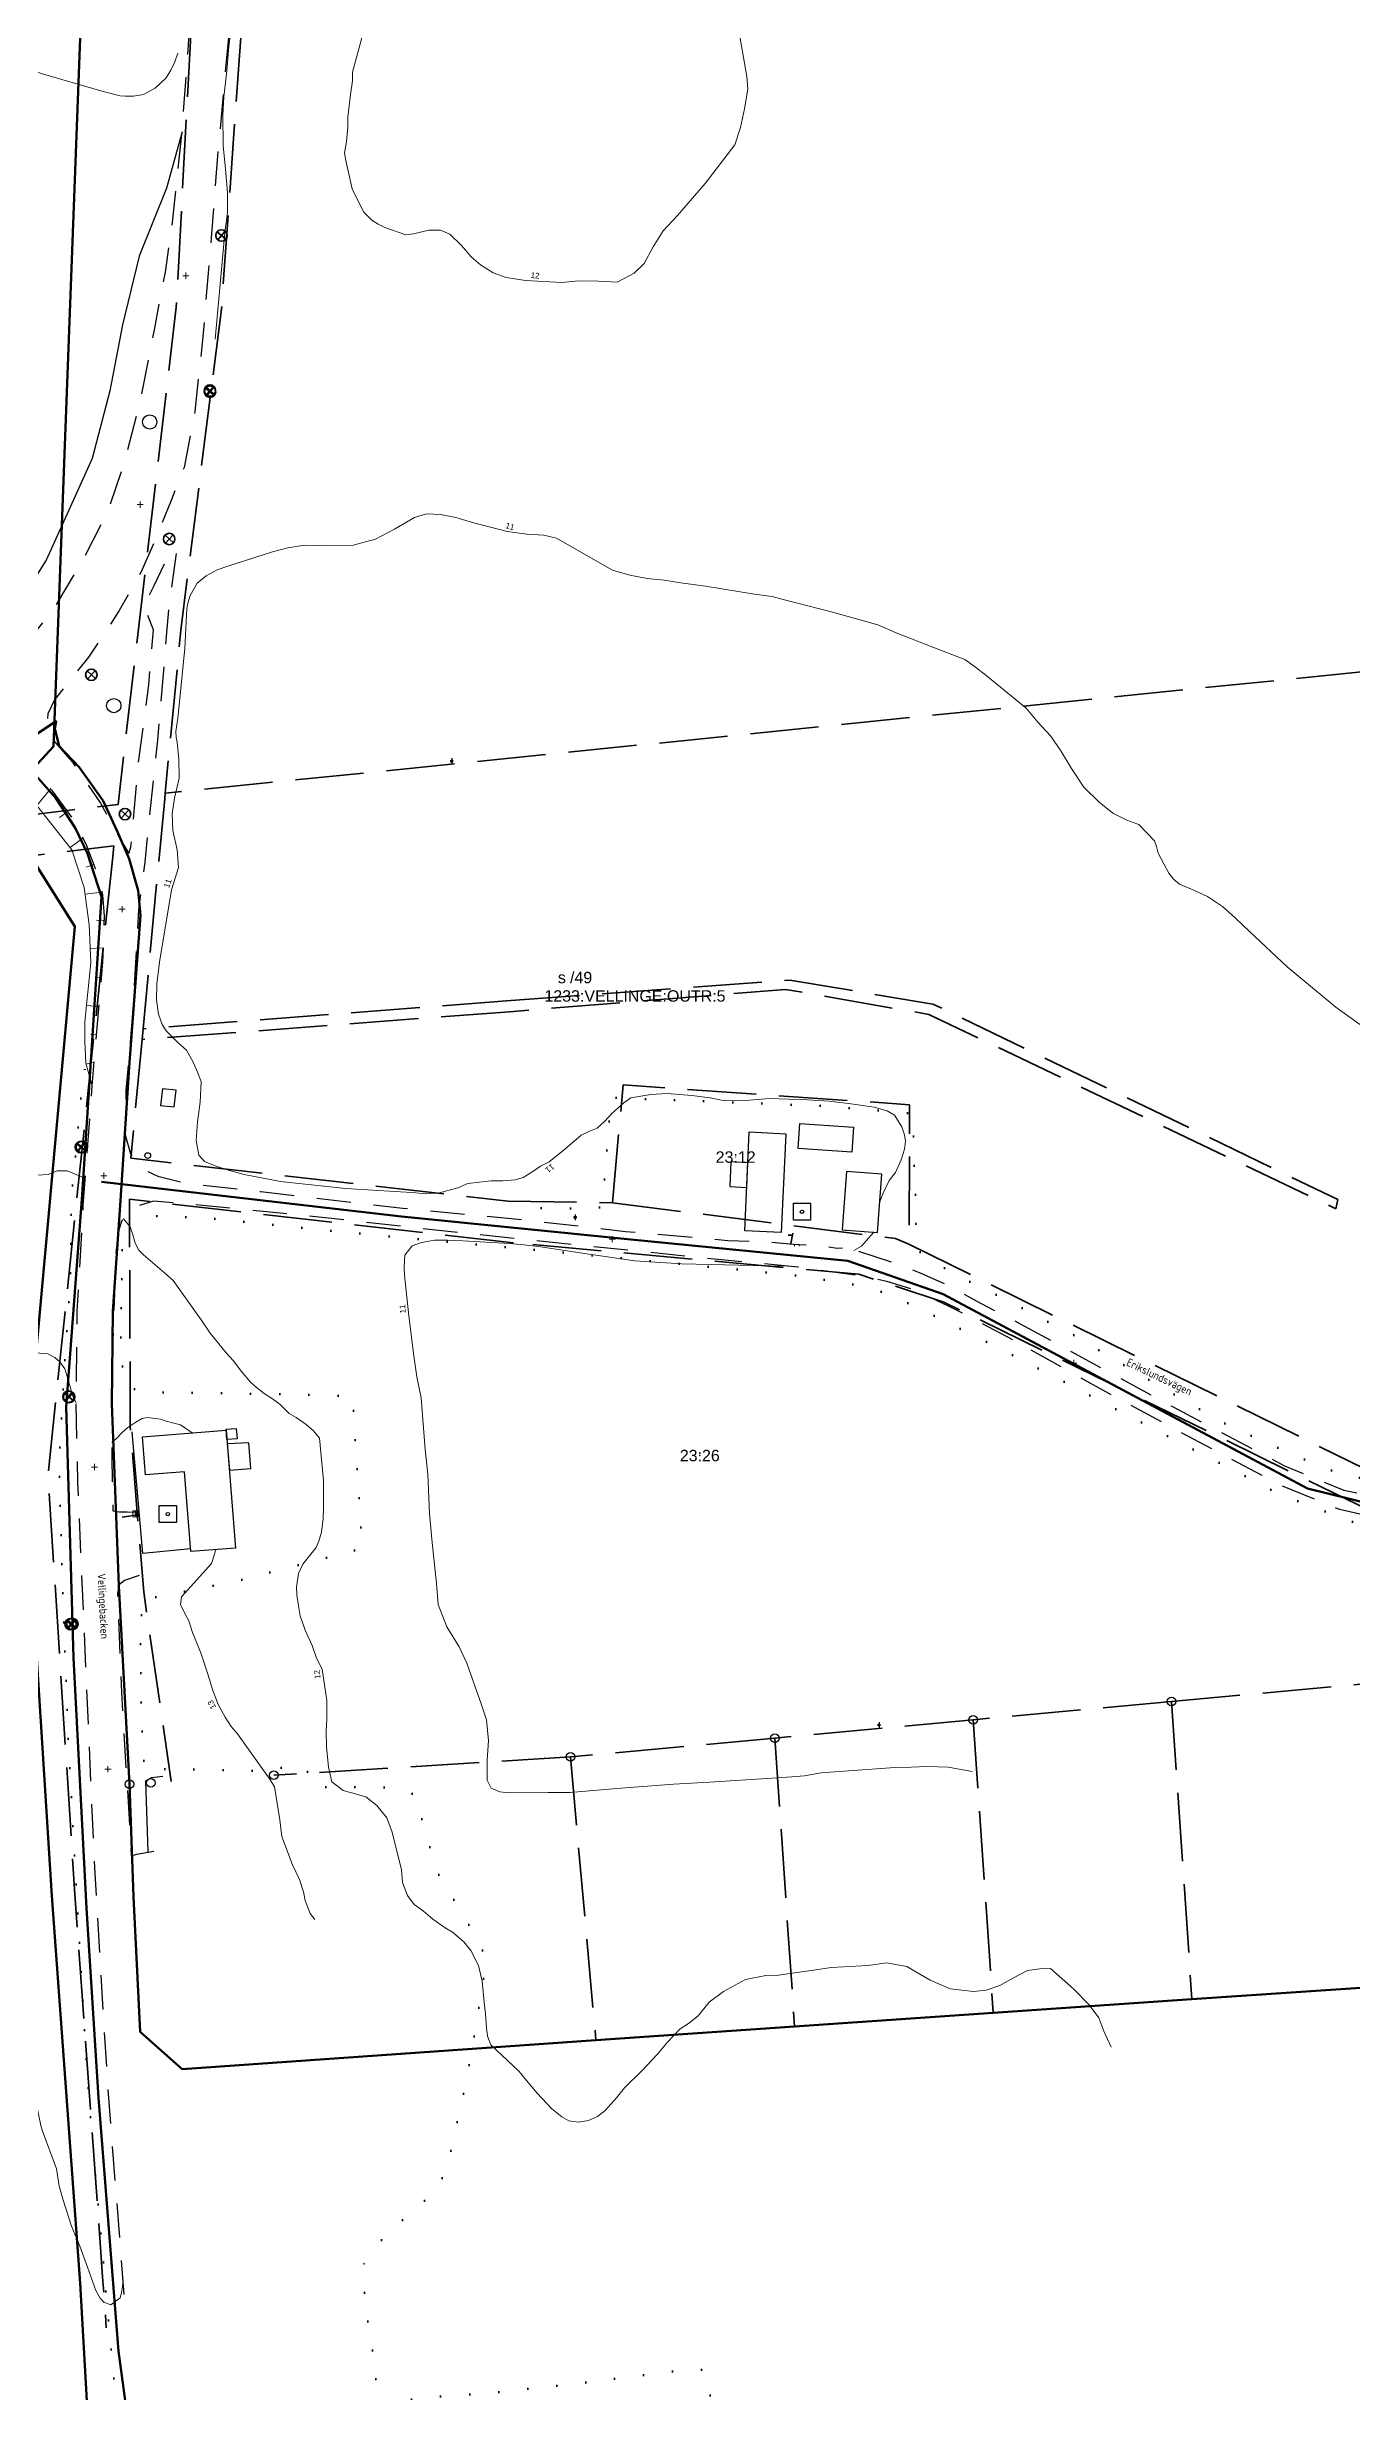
# Model space of a CAD drawing. Header units: metres. Extents: x -12 to 120691, y -61 to 6149382.
# Drawn here: x 119799.7 to 120027.8, y 6147767.5 to 6148177.6 of the extents above; entities that cross this region are included whole.
import ezdxf
from ezdxf.enums import TextEntityAlignment as Align

# ---------------------------------------------------------------- set-up
doc = ezdxf.new("R2010")
doc.units = ezdxf.units.M
for name, pattern in [('Annan_avgränsning_körbana', [10, 6, -4]), ('Annan_gräns', [0]), ('Fastighetsgräns', [16, 12, -4]), ('Heldragen__skalber__', [0]), ('Heldragen_linje', [2, 1, 1]), ('Häck', [0]), ('Prickad__fast_', [5, 0, -5]), ('Servitutsområde', [0]), ('Tryckled', [0])]:
    doc.linetypes.add(name, pattern=pattern)
doc.layers.get('0').update_dxf_attribs({"linetype": 'CONTINUOUS'})
for name, color, linetype, lineweight in [('BET.SLÄ_LINE', 9, 'Heldragen_linje', 18), ('BOSTAD.T_LINE', 9, 'Heldragen_linje', 25), ('DIKE.K_LINE', 9, 'Heldragen_linje', 25), ('FASTGR_LINE', 7, 'Fastighetsgräns', 35), ('GAGR_LINE', 9, 'Servitutsområde', 70), ('HÄCK.K_LINE', 9, 'Häck', 25), ('HÖJDK-1_LINE', 9, 'Heldragen_linje', 18), ('HÖJDK-2_LINE', 9, 'Heldragen_linje', 18), ('KÖRBANK_LINE', 9, 'Annan_avgränsning_körbana', 25), ('RÄTTIGR_LINE', 9, 'Annan_gräns', 70), ('SLÄNTFO_LINE', 9, 'Heldragen_linje', 18), ('ST_LINE', 9, 'Tryckled', 35), ('STAKE_LINE', 9, 'staket', 25), ('TRAFO.T_LINE', 9, 'Heldragen_linje', 25), ('TUTHUST_LINE', 9, 'Heldragen_linje', 25), ('ÄGOSL.K_LINE', 9, 'Prickad__fast_', 60)]:
    doc.layers.add(name, color=color, linetype=linetype, lineweight=lineweight)
for name, color, linetype in [('ELSTOLP_POINT', 9, 'CONTINUOUS'), ('FASTID_POINT', 9, 'CONTINUOUS'), ('FREGNRT_TEXT', 9, 'CONTINUOUS'), ('GRÄ_POINT', 9, 'CONTINUOUS'), ('HPF_POINT', 7, 'CONTINUOUS'), ('HTXT1_TEXT', 9, 'CONTINUOUS'), ('HTXT2_TEXT', 9, 'CONTINUOUS'), ('LTA_POINT', 9, 'CONTINUOUS'), ('P_POINT', 9, 'CONTINUOUS'), ('PVAS_POINT', 9, 'CONTINUOUS'), ('RUPPLYT_TEXT', 9, 'CONTINUOUS'), ('SAG_POINT', 1, 'CONTINUOUS'), ('STOLP.B_POINT', 9, 'CONTINUOUS'), ('TPP_POINT', 9, 'CONTINUOUS'), ('VSV_POINT', 5, 'CONTINUOUS'), ('väg-gatunamn text', 3, 'CONTINUOUS')]:
    doc.layers.add(name, color=color, linetype=linetype)
doc.styles.add('ISO', font='iso.shx')
doc.styles.add('Standard_CAD', font='ARIAL.TTF', dxfattribs={"height": 0.2})
doc.linetypes.add('staket', pattern='A,15,["//",ISO,S=3,R=0,X=0,Y=-1.5],15', length=30)

# ---------------------------------------------------------------- blocks, each defined once
blk = doc.blocks.new('Ventil')
at = {"color": 0, "linetype": 'Heldragen__skalber__', "lineweight": 35, "flags": 128}
blk.add_lwpolyline([(-0.4, 0), (0.4, 0)], dxfattribs=at)
blk = doc.blocks.new('Rektangel')
at = {"color": 0, "linetype": 'Heldragen__skalber__', "lineweight": 0, "flags": 128}
blk.add_lwpolyline([(-0.5, -0.5), (-0.5, 0.5), (0.5, 0.5), (0.5, -0.5), (-0.5, -0.5)], dxfattribs=at)
blk = doc.blocks.new('Övr__transformator_')
at = {"color": 0, "linetype": 'Heldragen__skalber__', "lineweight": 25, "flags": 128}
blk.add_lwpolyline([(-0.5, 0.5), (0.5, 0.5), (0.5, -0.5), (-0.5, -0.5), (-0.5, 0.5)], dxfattribs=at)
at = {"color": 0, "linetype": 'Heldragen__skalber__', "lineweight": 25}
blk.add_circle((0, 0), 0.1, dxfattribs=at)
blk = doc.blocks.new('Plus__fast_')
at = {"color": 0, "linetype": 'Heldragen__skalber__', "lineweight": 0, "flags": 128}
for points in [[(-0.0675, 0), (0.0675, 0)], [(0, -0.0675), (0, 0.0675)]]:
    blk.add_lwpolyline(points, dxfattribs=at)
blk = doc.blocks.new('Belysningsstolpe')
at = {"color": 0, "linetype": 'Heldragen__skalber__', "lineweight": 35, "flags": 128}
for points in [[(-0.38, 0.32), (0.38, -0.32)], [(-0.32, -0.38), (0.32, 0.38)]]:
    blk.add_lwpolyline(points, dxfattribs=at)
at = {"color": 0, "linetype": 'Heldragen__skalber__', "lineweight": 35}
blk.add_circle((0, 0), 0.5, dxfattribs=at)
blk = doc.blocks.new('Övr__elstolpe_')
at = {"color": 0, "linetype": 'Heldragen__skalber__', "lineweight": 25, "flags": 128}
for points in [[(-0.15, 0.15), (0.15, 0.15), (0.15, -0.15), (-0.15, -0.15), (-0.15, 0.15)], [(0, 0.5), (0, -0.5)]]:
    blk.add_lwpolyline(points, dxfattribs=at)
blk = doc.blocks.new('Rutnätspunkt_1')
at = {"color": 0, "linetype": 'Heldragen__skalber__', "lineweight": 25, "flags": 128}
for points in [[(-0.5, 0), (-0.08, 0)], [(0, 0.5), (0, 0.08)], [(0.5, 0), (0.08, 0)], [(0, -0.5), (0, -0.08)]]:
    blk.add_lwpolyline(points, dxfattribs=at)
blk = doc.blocks.new('Gränspunkt')
at = {"color": 0, "linetype": 'Heldragen__skalber__', "lineweight": 25}
blk.add_circle((0, 0), 0.5, dxfattribs=at)
blk = doc.blocks.new('Cirkel')
blk.add_ellipse((0, 0), major_axis=(0.5, 0), ratio=1)
blk = doc.blocks.new('Propp')
at = {"color": 0, "linetype": 'Heldragen__skalber__', "lineweight": 9, "flags": 128}
blk.add_lwpolyline([(-0.4, -0.3), (-0.4, 0), (0.4, 0), (0.4, -0.3)], dxfattribs=at)
blk = doc.blocks.new('Polygonpunkt')
at = {"color": 0, "linetype": 'Heldragen__skalber__', "lineweight": 25}
blk.add_circle((0, 0), 0.5, dxfattribs=at)

msp = doc.modelspace()

# ---------------------------------------------------------------- linework, layer by layer
at = {"layer": 'BET.SLÄ_LINE', "flags": 128}
for points in [[(119800.396, 6148047.842), (119797.951, 6148044.859)], [(119803.33, 6148043.786), (119801.883, 6148042.744)], [(119805.992, 6148039.176), (119803.753, 6148037.489)], [(119807.903, 6148034.519), (119806.537, 6148034.082)], [(119809.326, 6148029.729), (119806.343, 6148029.328)], [(119809.753, 6148024.759), (119808.345, 6148024.813)], [(119809.572, 6148019.974), (119807.253, 6148019.851)], [(119809.235, 6148014.687), (119808.172, 6148014.778)], [(119808.807, 6148009.701), (119806.594, 6148009.89)], [(119808.38, 6148004.724), (119807.344, 6148004.812)], [(119807.975, 6148000.001), (119806.548, 6147999.595)]]:
    msp.add_lwpolyline(points, dxfattribs=at)
at = {"layer": 'BOSTAD.T_LINE', "flags": 128}
for points in [[(119931.409, 6147989.235), (119940.756, 6147988.591), (119940.456, 6147984.237), (119931.109, 6147984.881), (119931.409, 6147989.235)], [(119921.74, 6147970.445), (119922.543, 6147987.747), (119928.933, 6147987.451), (119928.13, 6147970.149), (119921.74, 6147970.445)], [(119944.961, 6147970.146), (119945.74, 6147980.371), (119939.566, 6147980.841), (119938.787, 6147970.616), (119944.961, 6147970.146)], [(119816.425, 6147934.419), (119831.057, 6147935.562), (119832.666, 6147914.951), (119824.833, 6147914.339), (119823.743, 6147928.29), (119816.945, 6147927.759), (119816.425, 6147934.419)]]:
    msp.add_lwpolyline(points, dxfattribs=at)
at = {"layer": 'DIKE.K_LINE', "flags": 128}
msp.add_lwpolyline([(119823.32, 6148162.708), (119820.612, 6148152.861), (119815.853, 6148140.98), (119812.881, 6148128.965), (119810.687, 6148117.395), (119807.591, 6148105.567), (119803.523, 6148096.499), (119799.586, 6148087.807), (119794.602, 6148079.955), (119786.853, 6148071.605), (119780.953, 6148066.994), (119779.241, 6148065.506), (119771.557, 6148059.954), (119760.938, 6148054.881), (119744.916, 6148049.783), (119732.945, 6148045.727), (119728.409, 6148043.98), (119726.866, 6148042.744), (119726.051, 6148040.648), (119725.708, 6148038.767), (119725.096, 6148038.125)], dxfattribs=at)
at = {"layer": 'FASTGR_LINE', "flags": 128}
for points in [[(119824.904, 6148180.8), (119822.315, 6148132.029), (119812.131, 6148045.063), (119730.308, 6148035.06)], [(119833.657, 6148180.01), (119830.255, 6148132.135), (119823.107, 6148075.562), (119820.384, 6148047.024)], [(120284.875, 6148094.15), (119820.384, 6148047.024)], [(119820.384, 6148047.024), (119820.29, 6148046.039), (119816.5, 6148005.807)], [(119596.545, 6147960.795), (119678.887, 6148010.838), (119733.134, 6148028.39), (119811.396, 6148037.782), (119811.198, 6148035.889)], [(119811.198, 6148035.889), (119799.89, 6147927.876), (119804.567, 6147854.412), (119809.479, 6147786.667), (119810.076, 6147778.579)], [(119880.847, 6148010.757), (119929.657, 6148014.306), (119954.639, 6148010.134), (120025.487, 6147975.923), (120025.155, 6147974.316), (119953.95, 6148008.318), (119928.846, 6148012.689), (119880.61, 6148008.797)], [(119880.61, 6148008.797), (119816.342, 6148003.927)], [(119880.847, 6148010.757), (119816.5, 6148005.807)], [(119816.5, 6148005.807), (119816.342, 6148003.927)], [(119816.342, 6148003.927), (119814.349, 6147983.157), (119880.343, 6147975.659)], [(119898.605, 6147975.369), (119900.475, 6147995.98), (119950.589, 6147992.523), (119950.469, 6147968.101)], [(119881.29, 6147968.37), (119814.135, 6147976.006), (119814.264, 6147936.158), (119816.616, 6147907.29), (119821.444, 6147874.129)], [(119880.343, 6147975.659), (119898.605, 6147975.369)], [(119898.605, 6147975.369), (119948.089, 6147969.097), (119950.469, 6147968.101)], [(120031.191, 6147921.468), (119956.578, 6147957.969), (119941.714, 6147962.853), (119881.29, 6147968.37)], [(119950.469, 6147968.101), (120030.3, 6147928.777)], [(119996.404, 6147888.115), (120031.749, 6147891.37)], [(119996.404, 6147888.115), (119961.711, 6147884.918)], [(119996.404, 6147888.115), (119999.966, 6147836.028)], [(119927.008, 6147881.722), (119891.261, 6147878.429)], [(119961.711, 6147884.918), (119927.008, 6147881.722)], [(119927.008, 6147881.722), (119930.459, 6147831.275)], [(119961.711, 6147884.918), (119965.217, 6147833.652)], [(119891.261, 6147878.429), (119839.383, 6147875.233)], [(119891.261, 6147878.429), (119895.71, 6147828.899)]]:
    msp.add_lwpolyline(points, dxfattribs=at)
at = {"layer": 'GAGR_LINE', "flags": 128}
msp.add_lwpolyline([(119832.372, 6147730.09), (119828.175, 6147724.839), (119828.913, 6147720.726), (119831.883, 6147704.185), (119838.106, 6147674.931), (119845.791, 6147644.572), (119849.725, 6147631.648), (119840.661, 6147626.796), (119832.061, 6147660.074), (119823.883, 6147698.951), (119816.751, 6147740.814), (119812.207, 6147774.449), (119808.704, 6147818.815), (119806.629, 6147851.94), (119804.368, 6147895.771), (119803.042, 6147939.654), (119805.835, 6147976.74), (119809.242, 6148028.863), (119806.804, 6148036.438), (119804.644, 6148040.954), (119801.235, 6148046.165), (119796.504, 6148051.513), (119795.878, 6148052.139), (119793.722, 6148052.693), (119790.873, 6148052.761), (119801.313, 6148059.612), (119801.086, 6148058.329), (119801.853, 6148055.271), (119805.331, 6148051.591), (119809.507, 6148045.685), (119812.004, 6148040.369), (119814.103, 6148035.54), (119815.636, 6148029.979), (119816.057, 6148025.601), (119814.063, 6147999.114), (119812.551, 6147975.757), (119811.246, 6147956.431), (119811.049, 6147940.166), (119812.262, 6147908.367), (119814.149, 6147873.678), (119814.857, 6147853.93), (119816.005, 6147830.312), (119823.327, 6147823.821), (119895.71, 6147828.899), (119930.459, 6147831.275), (119965.217, 6147833.652), (119999.966, 6147836.028), (120034.714, 6147838.404), (120031.749, 6147891.37), (120033.741, 6147891.554), (120034.061, 6147888.151), (120036.709, 6147838.54), (120044.982, 6147771.812), (120046.498, 6147755.663), (120016.528, 6147753.395), (119987.532, 6147751.2), (119957.16, 6147748.9), (119957.981, 6147742.231), (119942.384, 6147740.597), (119924.12, 6147738.701), (119893.723, 6147735.367), (119863.336, 6147732.043), (119843.481, 6147730.712), (119834.401, 6147730.218), (119832.372, 6147730.09)], dxfattribs=at)
at = {"layer": 'HÄCK.K_LINE', "flags": 128}
msp.add_lwpolyline([(119817.416, 6147861.833), (119816.993, 6147874.237), (119817.97, 6147874.818), (119819.944, 6147875.083)], dxfattribs=at)
at = {"layer": 'HÖJDK-1_LINE', "flags": 128}
for points in [[(120276.545, 6148371.14), (120276.083, 6148369.614), (120274.34, 6148366.112), (120273.063, 6148363.298), (120272.245, 6148360.435), (120271.753, 6148357.81), (120270.393, 6148354.398), (120268.87, 6148351.186), (120267.912, 6148349.398), (120266.449, 6148347.422), (120262.99, 6148344.411), (120259.955, 6148342.273), (120257.208, 6148339.684), (120255.449, 6148337.804), (120253.283, 6148335.876), (120251.472, 6148334.491), (120248.973, 6148331.875), (120245.894, 6148327.787), (120242.79, 6148321.805), (120242.351, 6148319.696), (120241.352, 6148313.255), (120241.385, 6148308.906), (120241.472, 6148301.322), (120240.492, 6148293.456), (120238.405, 6148285.972), (120238.111, 6148284.706), (120237.94, 6148280.402), (120238.465, 6148274.856), (120239.602, 6148264.518), (120240.544, 6148260.069), (120240.332, 6148255.89), (120238.751, 6148252.194), (120235.682, 6148244.724), (120234.156, 6148239.452), (120233.68, 6148233.916), (120234.109, 6148229.561), (120234.826, 6148225.528), (120234.342, 6148218.931), (120233.517, 6148214.11), (120232.173, 6148210.02), (120231.502, 6148207.698), (120231.299, 6148206.036), (120231.212, 6148203.61), (120231.333, 6148200.236), (120231.296, 6148194.35), (120231.39, 6148184.671), (120232.049, 6148179.388), (120232.187, 6148174.15), (120231.958, 6148169.081), (120232.149, 6148165.265), (120233.3, 6148161.484), (120234.169, 6148157.855), (120236.106, 6148147.176), (120237.658, 6148141.198), (120239.127, 6148137.299), (120240.286, 6148133.504), (120241.554, 6148130.758), (120243.215, 6148128.233), (120245.082, 6148126.282), (120246.638, 6148124.132), (120247.694, 6148120.958), (120248.259, 6148116.713), (120247.881, 6148112.843), (120247.579, 6148104.745), (120247.931, 6148101.797), (120248.29, 6148098.164), (120247.557, 6148089.505), (120247.572, 6148085.061), (120248.56, 6148080.72), (120248.72, 6148077.289), (120247.349, 6148073.2), (120245.211, 6148069.69), (120243.081, 6148067.673), (120241.837, 6148066.597), (120239.751, 6148065.233), (120237.495, 6148063.908), (120234.892, 6148062.186), (120232.555, 6148060.317), (120230.19, 6148057.961), (120228.594, 6148055.246), (120223.365, 6148048.894), (120221.071, 6148044.808), (120219.684, 6148040.741), (120218.659, 6148036.93), (120216.704, 6148031), (120215.026, 6148027.207), (120213.481, 6148024.436), (120211.525, 6148021.654), (120210.102, 6148020.218), (120208.308, 6148017.754), (120204.606, 6148014.262), (120202.594, 6148012.539), (120197.681, 6148008.549), (120190.647, 6148003.62), (120187.229, 6148001.472), (120182.472, 6147998.279), (120180.162, 6147996.956), (120177.334, 6147995.129), (120173.869, 6147992.605), (120167.311, 6147988.419), (120163.516, 6147987.535), (120160.42, 6147986.965), (120157.646, 6147986.806), (120155.402, 6147986.838), (120152.797, 6147986.772), (120149.272, 6147986.343), (120145.138, 6147985.277), (120141.048, 6147984.513), (120138.043, 6147984.11), (120134.472, 6147983.867), (120131.077, 6147983.894), (120127.335, 6147983.003), (120122.478, 6147981.102), (120117.784, 6147979.75), (120114.43, 6147979.494), (120110.755, 6147979.951), (120106.877, 6147981.289), (120103.552, 6147982.199), (120099.414, 6147982.719), (120090.98, 6147983.569), (120087.114, 6147984.05), (120083.911, 6147984.618), (120080.544, 6147984.652), (120075.821, 6147984.528), (120068.661, 6147984.843), (120065.855, 6147986.127), (120063.143, 6147987.242), (120061.177, 6147988.476), (120056.879, 6147990.77), (120053.959, 6147991.793), (120052.849, 6147992.354), (120045.804, 6147996.147), (120043.756, 6147997.945), (120038.108, 6148002.311), (120034.563, 6148003.75), (120031.192, 6148005.374), (120029.096, 6148006.739), (120025.155, 6148009.599), (120016.611, 6148016.636), (120010.012, 6148022.833), (120007.548, 6148025.237), (120005.33, 6148027.221), (120002.704, 6148028.964), (119999.89, 6148030.228), (119997.782, 6148031.076), (119996.753, 6148032.004), (119995.948, 6148033.045), (119995.497, 6148033.799), (119994.084, 6148036.525), (119993.739, 6148037.72), (119993.391, 6148038.654), (119990.658, 6148041.552)], [(119945.37, 6147975.506), (119945.878, 6147976.954), (119947.021, 6147979.24), (119948.096, 6147980.663), (119949.122, 6147982.875), (119949.692, 6147984.733), (119949.867, 6147986.124), (119949.681, 6147987.225), (119949.239, 6147988.661), (119947.947, 6147990.707), (119946.64, 6147991.47), (119944.371, 6147992.082), (119940.777, 6147992.642), (119936.497, 6147993.121), (119932.718, 6147993.393), (119926.07, 6147993.603), (119922.579, 6147993.292), (119917.978, 6147993.23), (119915.701, 6147993.72), (119912.481, 6147994.118), (119908.191, 6147994.466), (119905.344, 6147994.3), (119901.819, 6147993.718), (119900.588, 6147992.854), (119898.474, 6147990.969), (119897.3, 6147989.636), (119895.923, 6147988.398), (119894.479, 6147987.827), (119893.112, 6147987.194), (119890.24, 6147984.677), (119887.54, 6147982.517), (119886.028, 6147981.779), (119884.534, 6147980.718), (119882.979, 6147979.758), (119881.618, 6147979.399), (119879.457, 6147979.204), (119877.366, 6147979.225), (119873.338, 6147978.716), (119871.578, 6147977.979), (119868.138, 6147977.024), (119865.957, 6147976.946), (119863.552, 6147977.181), (119861.523, 6147977.299), (119851.902, 6147977.882), (119840.564, 6147979.087), (119834.211, 6147980.316), (119831.617, 6147980.994), (119829.091, 6147981.853), (119827.273, 6147982.603), (119826.256, 6147983.672), (119825.776, 6147986.239), (119826.01, 6147989.553), (119826.502, 6147992.959), (119826.65, 6147996.582), (119826.029, 6147998.237), (119825.275, 6147999.971), (119824.131, 6148002.048), (119822.605, 6148003.415), (119820.538, 6148005.453), (119819.827, 6148006.576), (119819.19, 6148008.384), (119818.867, 6148010.884), (119818.939, 6148013.687), (119819.41, 6148017.453), (119821.488, 6148030.11), (119822.679, 6148034.044), (119822.445, 6148037.088), (119821.706, 6148040.5), (119821.568, 6148043.388), (119822, 6148046.164), (119822.801, 6148049.657), (119822.79, 6148052.988), (119822.486, 6148055.929), (119822.312, 6148056.788), (119822.253, 6148057.824), (119822.564, 6148060.155), (119823.804, 6148072.337), (119824.18, 6148079.343), (119824.319, 6148080.256), (119824.771, 6148081.599), (119825.992, 6148083.735), (119827.543, 6148085.063), (119829.46, 6148086.072), (119831.351, 6148086.714), (119839.159, 6148089.258), (119841.848, 6148089.915), (119844.828, 6148090.381), (119847.71, 6148090.273), (119853.279, 6148090.383), (119857.183, 6148091.469), (119860.503, 6148093.226), (119863.978, 6148095.244), (119866.062, 6148095.891), (119868.505, 6148095.788), (119871.219, 6148095.254), (119874.1, 6148094.35), (119880.183, 6148092.814), (119883.617, 6148092.32), (119886.606, 6148092.155), (119888.812, 6148091.636), (119893.623, 6148088.872), (119898.594, 6148086.021), (119901.643, 6148085.159), (119904.686, 6148084.599), (119907.638, 6148084.305), (119910.575, 6148083.808), (119914.858, 6148083.253), (119923.433, 6148081.821), (119926.57, 6148081.425), (119928.461, 6148080.921), (119937.09, 6148078.694), (119945.044, 6148076.461), (119948.218, 6148075.051), (119954.618, 6148072.542), (119960.243, 6148070.383), (119962.13, 6148069.062), (119963.901, 6148067.658), (119970.948, 6148061.892), (119972.998, 6148059.418), (119975.197, 6148057.074), (119977.031, 6148054.437), (119978.898, 6148051.358), (119981.08, 6148048.063), (119983.734, 6148045.475), (119986.101, 6148043.546), (119988.597, 6148042.272), (119990.476, 6148041.59), (119990.658, 6148041.552)], [(119961.509, 6147875.896), (119957.297, 6147876.652), (119953.672, 6147876.765), (119950.88, 6147876.607), (119948.013, 6147876.552), (119939.907, 6147875.995), (119935.091, 6147875.631), (119932.22, 6147875.133), (119930.002, 6147874.923), (119926.465, 6147874.732), (119915.595, 6147874.013), (119909.265, 6147873.655), (119899.384, 6147872.912), (119891.183, 6147872.188), (119887.356, 6147872.173), (119880.473, 6147872.164), (119878.888, 6147872.321), (119877.394, 6147872.983), (119876.705, 6147874.342), (119876.696, 6147877.839), (119876.908, 6147881.292), (119876.548, 6147884.924), (119875.659, 6147887.74), (119873.115, 6147894.805), (119871.823, 6147897.706), (119869.648, 6147901.192), (119868.146, 6147905.098), (119867.833, 6147908.755), (119867.01, 6147916.523), (119866.634, 6147921.008), (119866.295, 6147927.881), (119865.823, 6147932.208), (119865.12, 6147941.253), (119864.374, 6147944.914), (119863.823, 6147948.999), (119862.947, 6147956.137), (119862.252, 6147962.725), (119862.153, 6147964.067), (119862.205, 6147965.261), (119862.314, 6147966.203), (119863.593, 6147967.804), (119865.222, 6147968.443), (119867.478, 6147968.815), (119869.736, 6147968.829), (119872.453, 6147968.715), (119880.566, 6147968.216), (119883.086, 6147968.035), (119885.678, 6147967.722), (119894.118, 6147966.405), (119902.536, 6147965.182), (119910.67, 6147964.698), (119920.727, 6147964.428), (119923.283, 6147964.373), (119929.216, 6147964.27)], [(119940.819, 6147967.033), (119942.193, 6147967.794), (119944.286, 6147970.146), (119944.31, 6147970.195)], [(119804.817, 6147940.32), (119804.085, 6147941.842), (119803.71, 6147943.411), (119802.808, 6147946.331), (119801.972, 6147947.546), (119801.091, 6147948.307), (119799.823, 6147948.952), (119797.771, 6147949.139), (119796.232, 6147949.174), (119794.895, 6147949.537), (119791.945, 6147950.131), (119788.623, 6147950.652), (119787.55, 6147950.943), (119785.708, 6147951.167), (119783.073, 6147950.896), (119781.881, 6147950.587), (119780.904, 6147950.106), (119778.302, 6147948.593), (119777.423, 6147947.211), (119776.852, 6147945.566), (119775.838, 6147943.436), (119774.586, 6147941.186), (119773.755, 6147938.851), (119772.511, 6147936.469), (119771.118, 6147934.353), (119770.761, 6147932.92), (119770.674, 6147930.917), (119770.834, 6147929.536), (119770.769, 6147926.925), (119770.968, 6147923.526), (119771.616, 6147920.258), (119772.551, 6147917.913), (119774.077, 6147914.583), (119775.044, 6147911.926), (119776.241, 6147909.748), (119777.437, 6147907.329), (119778.218, 6147903.364), (119779.94, 6147895.278), (119780.599, 6147892.292), (119781.035, 6147889.921), (119781.826, 6147886.981), (119784.293, 6147877.224), (119785.741, 6147869.006), (119786.105, 6147865.126), (119786.573, 6147862.154), (119786.941, 6147858.935), (119787.777, 6147855.929), (119788.691, 6147853.578), (119791.481, 6147846.256), (119792.513, 6147842.3), (119792.977, 6147837.305), (119793.564, 6147832.804), (119794.976, 6147826.894), (119796.046, 6147825.282), (119797.118, 6147821.269), (119798.631, 6147813.92), (119798.849, 6147813.141), (119801.343, 6147806.341), (119801.859, 6147803.359), (119802.525, 6147800.861), (119803.974, 6147796.332), (119805.442, 6147792.841), (119806.809, 6147789.143), (119808.24, 6147785.104), (119808.994, 6147783.722), (119809.646, 6147783.013), (119810.874, 6147782.572), (119812.474, 6147783.791), (119812.747, 6147784.68), (119813.051, 6147786.554)], [(119825.076, 6147935.095), (119823.059, 6147936.497), (119821.886, 6147936.828), (119820.532, 6147937.147), (119819.551, 6147937.487), (119817.236, 6147937.829), (119816.332, 6147937.599), (119815.213, 6147936.964), (119813.826, 6147936.057), (119812.879, 6147935.175), (119811.82, 6147934.088), (119811.045, 6147933.448)], [(119846.553, 6147849.974), (119845.759, 6147851.029), (119844.839, 6147853.319), (119844.582, 6147854.85), (119843.853, 6147856.968), (119842.665, 6147859.558), (119840.783, 6147864.482), (119840.451, 6147867.397), (119839.501, 6147873.184), (119838.708, 6147874.548), (119837.635, 6147876.001), (119833.008, 6147882.445), (119831.893, 6147883.772), (119830.863, 6147885.38), (119829.627, 6147887.589), (119828.702, 6147890.022), (119827.854, 6147892.89), (119826.645, 6147896.446), (119825.574, 6147899.207), (119825.15, 6147900.166), (119824.522, 6147902.22), (119823.825, 6147903.489), (119823.079, 6147905.098), (119823.205, 6147906.41), (119824.327, 6147907.637), (119828.492, 6147912.259), (119829.073, 6147914.076), (119829.178, 6147914.679)]]:
    msp.add_lwpolyline(points, dxfattribs=at)
at = {"layer": 'HÖJDK-2_LINE', "flags": 128}
for points in [[(119857.221, 6148186.872), (119856.81, 6148185.842), (119855.703, 6148181.93), (119854.796, 6148179.132), (119853.12, 6148173.141), (119853.131, 6148171.64), (119852.785, 6148169.242), (119852.343, 6148165.269), (119852.302, 6148163.524), (119852.106, 6148160.95), (119851.751, 6148159.021), (119851.957, 6148157.685), (119853.066, 6148152.733), (119855.062, 6148148.706), (119856.499, 6148147.256), (119857.646, 6148146.541), (119858.804, 6148145.992), (119862.484, 6148144.718), (119863.802, 6148144.867), (119866.463, 6148145.493), (119868.544, 6148145.534), (119870.183, 6148144.787), (119872.196, 6148142.815), (119873.882, 6148140.85), (119875.5, 6148139.423), (119877.716, 6148138.07), (119880.023, 6148137.234), (119883.399, 6148136.712), (119889.759, 6148136.347), (119892.643, 6148136.634), (119896.137, 6148136.608), (119899.427, 6148136.424), (119902.375, 6148137.986), (119904.153, 6148139.703), (119905.718, 6148142.591), (119907.45, 6148145.412), (119909.963, 6148148.094), (119914.796, 6148153.666), (119920.031, 6148160.42), (119921.005, 6148163.46), (119921.726, 6148166.713), (119922.314, 6148170.194), (119922.102, 6148172.384), (119920.523, 6148181.388), (119919.15, 6148184.157), (119917.463, 6148187.114), (119915.911, 6148189.29), (119910.613, 6148195.399), (119908.226, 6148197.058), (119906.336, 6148197.192), (119904.479, 6148197.004), (119902.386, 6148196.236), (119900.594, 6148195.422), (119898.414, 6148194.589), (119896.3, 6148193.895), (119894.531, 6148193.425), (119892.839, 6148193.246), (119890.818, 6148193.463), (119888.363, 6148194.149), (119885.945, 6148194.974), (119883.945, 6148195.899), (119881.593, 6148197.261), (119879.102, 6148198.984), (119877.173, 6148200.884), (119876.467, 6148201.487), (119876.439, 6148201.482)], [(119831.879, 6148183.598), (119831.899, 6148182.639), (119831.809, 6148180.085), (119831.452, 6148177), (119831.17, 6148173.36), (119830.629, 6148168.815), (119830.446, 6148165.58), (119830.496, 6148160.319), (119830.91, 6148156.159), (119831.285, 6148152.113), (119831.272, 6148148.619), (119830.821, 6148145.072), (119830.07, 6148136.703), (119829.095, 6148126.471)], [(119721.172, 6148039.57), (119716.451, 6148039.524), (119710.954, 6148039.646), (119708.899, 6148039.961), (119707.296, 6148040.06), (119704.701, 6148039.964), (119701.427, 6148040.384), (119698.436, 6148041.672), (119696.24, 6148042.886), (119693.813, 6148043.984), (119688.264, 6148046.832), (119685.704, 6148049.218), (119683.736, 6148052.167), (119680.8, 6148055.594), (119678.087, 6148058.444), (119675.1, 6148061.327), (119672.331, 6148063.772), (119670.354, 6148065.992), (119668.366, 6148068.612), (119666.338, 6148071.84), (119664.179, 6148075.938), (119660.297, 6148083.457), (119658.621, 6148086.991), (119654.058, 6148096.925), (119653.285, 6148100.339), (119652.205, 6148106.528), (119652.099, 6148109.756), (119652.489, 6148113.417), (119653.25, 6148116.446), (119654.308, 6148119.646), (119656.005, 6148122.882), (119658.52, 6148125.757), (119661.339, 6148128.28), (119667.003, 6148134.649), (119670.816, 6148138.395), (119675.64, 6148141.984), (119683.572, 6148148.421), (119690.147, 6148153.164), (119694.429, 6148155.284), (119699.054, 6148156.924), (119706.002, 6148158.981), (119717.203, 6148161.53), (119723.057, 6148162.838), (119733.665, 6148165.464), (119738.006, 6148166.87), (119743.328, 6148168.352), (119754.542, 6148171.547), (119758.625, 6148173.205), (119761.884, 6148174.315), (119770.386, 6148177.028), (119775.972, 6148177.49), (119779.707, 6148177.368), (119790.008, 6148176.194), (119793.57, 6148174.82), (119798.67, 6148172.898), (119809.512, 6148169.777), (119812.473, 6148169.023), (119813.389, 6148168.937), (119814.85, 6148168.964), (119816.561, 6148169.215), (119818.635, 6148170.347), (119820.545, 6148172.147), (119821.373, 6148173.477), (119822.083, 6148174.968), (119822.579, 6148176.488)], [(119806.403, 6147979.623), (119806.365, 6147979.662), (119803.209, 6147980.944), (119801.505, 6147980.975), (119799.896, 6147980.336), (119798.096, 6147980.178), (119795.668, 6147980.88), (119793.171, 6147981.762), (119790.6, 6147983.513), (119788.18, 6147986.825), (119786.004, 6147990.449), (119783.229, 6147993.991), (119781.555, 6147995.312), (119779.587, 6147997.434), (119777.295, 6148000.133), (119775.985, 6148002.154), (119774.111, 6148004.392), (119772.02, 6148006.711), (119767.698, 6148010.311), (119766.099, 6148010.953), (119764.068, 6148012.558), (119762.176, 6148014.686), (119760.253, 6148017.357), (119757.38, 6148020.837), (119756.41, 6148021.509), (119755.103, 6148022.28), (119753.243, 6148023.11), (119751.223, 6148023.742), (119748.451, 6148025.007), (119747.352, 6148025.449)], [(119985.808, 6147827.648), (119984.578, 6147830.421), (119983.689, 6147832.79), (119981.979, 6147835.084), (119979.233, 6147837.862), (119975.212, 6147841.391), (119973.338, 6147841.359), (119971.194, 6147841.034), (119968.739, 6147839.802), (119966.337, 6147838.461), (119963.963, 6147837.601), (119961.773, 6147837.393), (119957.678, 6147837.857), (119954.188, 6147839.393), (119950.121, 6147841.788), (119946.558, 6147842.391), (119943.358, 6147841.927), (119936.843, 6147841.561), (119933.782, 6147841.108), (119927.643, 6147840.243), (119925.41, 6147840.191), (119921.892, 6147839.51), (119918.053, 6147837.416), (119915.531, 6147835.512), (119913.575, 6147833.119), (119911.929, 6147831.794), (119910.458, 6147830.858), (119908.23, 6147828.54), (119906.495, 6147826.407), (119903.82, 6147823.548), (119900.735, 6147820.551), (119899.332, 6147818.779), (119897.325, 6147816.556), (119895.963, 6147815.505), (119894.441, 6147814.824), (119892.687, 6147814.546), (119890.996, 6147814.777), (119889.731, 6147815.444), (119887.987, 6147816.851), (119885.44, 6147819.608), (119883.545, 6147821.815), (119882.299, 6147823.418), (119881.191, 6147824.445), (119877.333, 6147828.086), (119876.776, 6147829.578), (119876.57, 6147831.052), (119876.408, 6147833.458), (119876.17, 6147835.485), (119875.825, 6147839.177), (119875.165, 6147841.923), (119873.838, 6147844.579), (119872.621, 6147846.101), (119870.608, 6147847.78), (119869.369, 6147848.543), (119867.19, 6147850.015), (119865.564, 6147851.43), (119863.943, 6147852.629), (119862.741, 6147854.158), (119861.895, 6147856.476), (119861.683, 6147858.659), (119860.104, 6147865.241), (119859.153, 6147867.76), (119857.368, 6147869.914), (119855.497, 6147871.463), (119853.598, 6147871.955), (119851.503, 6147872.578), (119849.523, 6147874.069), (119848.957, 6147876.614), (119848.572, 6147880.193), (119848.555, 6147882.92), (119848.667, 6147885.087), (119848.623, 6147888.311), (119847.819, 6147893.757), (119846.857, 6147895.725), (119846.066, 6147897.929), (119844.857, 6147900.624), (119843.985, 6147903.082), (119843.619, 6147905.227), (119843.426, 6147906.755), (119843.345, 6147908.124), (119843.692, 6147910.493), (119844.461, 6147912.118), (119845.397, 6147913.29), (119846.756, 6147915.043), (119847.272, 6147916.148), (119847.722, 6147917.74), (119848.035, 6147920.14), (119848.067, 6147922.037), (119848.053, 6147926.8), (119847.366, 6147934.18), (119846.343, 6147935.45), (119845.035, 6147936.595), (119843.305, 6147937.8), (119842.076, 6147938.516), (119840.488, 6147940.085), (119839.144, 6147941.088), (119837.666, 6147941.99), (119836.325, 6147943.056), (119835.296, 6147943.964), (119833.706, 6147945.863), (119832.284, 6147947.768), (119831.032, 6147949.115), (119828.241, 6147952.565), (119826.683, 6147954.879), (119821.796, 6147961.769), (119820.241, 6147963.104), (119816.593, 6147966.271), (119815.759, 6147967.101), (119815.141, 6147968.273), (119814.731, 6147969.776), (119814.24, 6147971.133), (119813.153, 6147972.505), (119813.063, 6147972.591)]]:
    msp.add_lwpolyline(points, dxfattribs=at)
at = {"layer": 'KÖRBANK_LINE', "flags": 128}
for points in [[(119951.733, 6148309.253), (119948.658, 6148320.409), (119945.915, 6148329.732), (119943.955, 6148332.963), (119942.146, 6148334.325), (119939.516, 6148335.177), (119935.263, 6148335.273), (119912.779, 6148334.596), (119843.941, 6148331.862), (119835.051, 6148331.504), (119832.421, 6148330.719), (119831.467, 6148329.654), (119831.286, 6148328.317), (119831.922, 6148324.872), (119834.086, 6148311.566), (119835.35, 6148301.51), (119836.632, 6148289.588), (119837.445, 6148278.484), (119837.807, 6148267.605), (119837.951, 6148256.914), (119837.585, 6148246.81), (119837.063, 6148237.281), (119835.47, 6148220.266), (119833.431, 6148198.892), (119831.472, 6148179.585), (119829.628, 6148159.54), (119828.474, 6148144.867), (119826.959, 6148126.869), (119825.568, 6148113.796), (119823.668, 6148104.002), (119821.401, 6148098.212), (119818.704, 6148091.427), (119816.104, 6148085.606), (119812.349, 6148078.958), (119806.96, 6148070.812), (119801.01, 6148063.365), (119799.843, 6148060.882), (119799.748, 6148058.811), (119800.693, 6148056.362), (119804.166, 6148052.423), (119809.046, 6148045.248), (119812.612, 6148038.812), (119814.001, 6148036.468), (119814.358, 6148037.549), (119814.825, 6148042.037), (119815.714, 6148052.373), (119817.514, 6148065.959), (119818.305, 6148075.591), (119816.651, 6148079.833), (119818.422, 6148083.36), (119821.212, 6148089.078), (119822.395, 6148089.531), (119821.051, 6148080.055), (119819.009, 6148056.278), (119816.792, 6148034.947), (119815.701, 6148026.588), (119814.623, 6148007.791), (119813.514, 6147994.981), (119813.393, 6147987.275), (119814.286, 6147983.935), (119816.986, 6147981.003), (119819.105, 6147980.028), (119823.903, 6147978.81), (119837.106, 6147977.311), (119861.935, 6147974.422), (119884.343, 6147972.27), (119900.914, 6147970.342), (119918.792, 6147968.789), (119925.362, 6147968.575), (119930.205, 6147968.148), (119934.843, 6147967.853), (119937.93, 6147967.431), (119938.848, 6147967.474)], [(119732.966, 6148094.265), (119724.544, 6148093.414), (119720.795, 6148091.633), (119718.192, 6148089.09), (119716.735, 6148085.795), (119716.338, 6148082.389), (119717.294, 6148074.88), (119719.287, 6148061.077), (119721.392, 6148051.389), (119722.874, 6148044.752), (119723.975, 6148040.951), (119725.096, 6148038.125), (119726.706, 6148036.442), (119728.262, 6148036.066), (119729.59, 6148036.248), (119750.325, 6148042.472), (119762.935, 6148047.21), (119771.49, 6148051.807), (119779.533, 6148057.353), (119787.69, 6148064.287), (119794.268, 6148070.87), (119801.002, 6148079.431), (119805.734, 6148087.342), (119810.332, 6148096.231), (119813.216, 6148104.765), (119816.027, 6148115.526), (119818.546, 6148128.393), (119820.43, 6148138.154), (119821.788, 6148147.932), (119823.32, 6148162.708), (119824.75, 6148182.13), (119827.827, 6148219.66), (119830.058, 6148253.343), (119830.248, 6148265.8), (119829.785, 6148275.95), (119829.243, 6148285.183), (119828.063, 6148296.637), (119826.57, 6148309.503), (119824.323, 6148322.196), (119823.835, 6148324.441), (119822.479, 6148326.163), (119820.649, 6148326.639), (119820.024, 6148326.471)], [(119813.224, 6147784.37), (119810.354, 6147820.744), (119808.101, 6147858.047), (119806.301, 6147898.608), (119805.089, 6147926.461), (119804.817, 6147940.313), (119805.001, 6147956.385), (119806.054, 6147974.959), (119807.617, 6147995.824), (119809.479, 6148017.533), (119809.782, 6148025.508), (119809.464, 6148029.247), (119808.122, 6148033.933), (119806.566, 6148038.078), (119804.247, 6148042.518), (119800.264, 6148048.025), (119795.947, 6148052.447), (119793.357, 6148053.086), (119791.112, 6148053.154), (119789.588, 6148052.451), (119782.07, 6148046.625), (119772.281, 6148040.684), (119761.699, 6148035.816), (119748.161, 6148031.257), (119742.91, 6148029.718), (119722.942, 6148024.124), (119694.094, 6148014.745), (119680.729, 6148009.476), (119668.126, 6148003.311), (119655.363, 6147995.786), (119648.28, 6147991.075), (119640.024, 6147984.456), (119630.485, 6147976.273), (119623.78, 6147968.141), (119618.725, 6147960.094), (119615.979, 6147954.062), (119614.715, 6147947.071), (119613.993, 6147939.237), (119614.339, 6147932.069), (119615.865, 6147923.412), (119617.796, 6147916.339), (119621.161, 6147908.473), (119626.463, 6147896.833), (119632.108, 6147885.705), (119643.479, 6147866.136), (119656.41, 6147844.682), (119669.895, 6147821.617), (119687.882, 6147791.369), (119706.319, 6147762.205), (119723.623, 6147734.613), (119747.487, 6147698.188), (119773.628, 6147658.754), (119802.904, 6147615.286), (119829.163, 6147576.618), (119845.454, 6147552.521), (119892.474, 6147484.44)], [(119968.665, 6147951.404), (119957.41, 6147957.291), (119951.254, 6147960.169), (119946.615, 6147961.602), (119941.037, 6147962.698), (119931.007, 6147964.096), (119913.832, 6147965.761), (119873.474, 6147969.943), (119844.426, 6147973.165), (119826.952, 6147974.879), (119818.314, 6147975.644), (119815.323, 6147974.721), (119813.695, 6147973.562), (119812.657, 6147971.964), (119812.153, 6147970.177), (119811.724, 6147966.203), (119811.182, 6147950.484), (119811.026, 6147931.037), (119811.246, 6147921.502), (119812.319, 6147921.304), (119813.744, 6147921.32), (119815.646, 6147921.257)], [(119941.663, 6147966.891), (119947.352, 6147965.047), (119952.565, 6147963.069), (119957.628, 6147960.753), (119962.984, 6147957.785), (119969.939, 6147954.21)], [(120250.552, 6147670.227), (120251.83, 6147678.112), (120251.642, 6147683.827), (120249.869, 6147705.028), (120246.281, 6147738.21), (120242.388, 6147768.943), (120238.454, 6147800.713), (120234.099, 6147837.506), (120231.247, 6147863.393), (120230.169, 6147869.923), (120228.92, 6147873.113), (120227.044, 6147875.123), (120224.092, 6147876.639), (120211.625, 6147880.035), (120197.784, 6147883.305), (120165.868, 6147891.369), (120133.835, 6147900.155), (120110.971, 6147908.164), (120094.46, 6147913.651), (120081.193, 6147917.892), (120072.777, 6147919.686), (120065.267, 6147920.813), (120056.831, 6147920.664), (120046.644, 6147920.26), (120037.915, 6147919.989), (120031.938, 6147920.415), (120030.401, 6147920.638), (120025.744, 6147921.73), (120015.502, 6147925.935), (120005.284, 6147931.311), (119985.403, 6147941.996), (119968.665, 6147951.404)], [(119969.939, 6147954.21), (119996.573, 6147939.717), (120016.15, 6147929.375), (120026.519, 6147925.084), (120033.245, 6147923.737), (120040.99, 6147923.766), (120053.073, 6147924.022), (120064.765, 6147923.966), (120074.054, 6147923.096), (120081.298, 6147921.556), (120087.201, 6147920.185), (120094.474, 6147917.563), (120109.738, 6147912.294), (120116.518, 6147909.953), (120145.342, 6147900.643), (120181.791, 6147890.919), (120207.722, 6147884.611), (120230.076, 6147878.306), (120250.48, 6147872.018), (120272.124, 6147865.189), (120298.186, 6147857.271), (120322.688, 6147849.758), (120349.385, 6147842.221), (120357.681, 6147840.096), (120364.874, 6147839.176), (120373.129, 6147838.874), (120385.816, 6147838.736), (120388.604, 6147839.321), (120389.076, 6147839.447)], [(119815.829, 6147910.148), (119813.283, 6147909.285), (119812.309, 6147908.532), (119812.024, 6147907.072), (119812.726, 6147889.762), (119814.436, 6147861.138), (119815.405, 6147861.392), (119818.416, 6147861.928)]]:
    msp.add_lwpolyline(points, dxfattribs=at)
at = {"layer": 'RÄTTIGR_LINE', "flags": 128}
for points in [[(120079.871, 6147227.068), (120069.516, 6147237.649), (120019.264, 6147302.617), (119990.275, 6147340.038), (119965.203, 6147378.194), (119941.429, 6147417.577), (119916.962, 6147462.229), (119869.886, 6147535.039), (119844.698, 6147608.543), (119838.192, 6147620.938), (119821.081, 6147681.273), (119812.34, 6147728.769), (119806.674, 6147765.779), (119805.489, 6147786.375), (119800.576, 6147854.139), (119795.878, 6147927.958), (119804.593, 6148023.709), (119791.224, 6148044.816), (119800.824, 6148055.189), (119806.788, 6148213.277), (119810.449, 6148276.191), (119808.323, 6148305.735), (119807.118, 6148322.382), (119794.372, 6148354.319), (119766.687, 6148414.434), (119656.089, 6148662.421), (119644.103, 6148656.724), (119601.307, 6148771.483)], [(119809.23, 6147979.029), (119861.73, 6147972.965), (119901.816, 6147968.949), (119939.796, 6147965.186), (119956.479, 6147959.406), (120020.203, 6147925.374), (120031.525, 6147922.6), (120043.789, 6147922.396), (120066.288, 6147922.427), (120072.864, 6147921.92), (120086.584, 6147918.103), (120125.772, 6147904.766), (120158.623, 6147895.209), (120188.244, 6147887.088), (120230.959, 6147876.546)]]:
    msp.add_lwpolyline(points, dxfattribs=at)
at = {"layer": 'SLÄNTFO_LINE', "flags": 128}
msp.add_lwpolyline([(119854.755, 6147546.486), (119853.315, 6147548.866), (119835.075, 6147575.075), (119810.747, 6147611.078), (119781.333, 6147654.213), (119740.708, 6147715.142), (119712.652, 6147758.323), (119684.131, 6147804.786), (119656.676, 6147850.238), (119632.995, 6147891.345), (119622.42, 6147914.622), (119618.739, 6147930.102), (119618.231, 6147934.592), (119618.175, 6147943.115), (119620.927, 6147955.787), (119627.44, 6147966.902), (119639.158, 6147978.491), (119649.489, 6147986.281), (119661.297, 6147995.29), (119675.065, 6148003.01), (119691.665, 6148009.821), (119712.85, 6148016.954), (119732.424, 6148023.005), (119739.628, 6148025.006), (119748.865, 6148027.789), (119763.628, 6148033.074), (119772.182, 6148036.909), (119780.05, 6148040.677), (119787.884, 6148045.109), (119792.045, 6148048.514), (119797.951, 6148044.859), (119804.062, 6148037.095), (119806.188, 6148030.494), (119807.055, 6148023.984), (119807.371, 6148017.395), (119806.299, 6148007.045), (119806.313, 6148003.57), (119806.492, 6147999.793), (119807.617, 6147995.824)], dxfattribs=at)
at = {"layer": 'ST_LINE', "flags": 128}
for points in [[(119930.135, 6147970.051), (119929.819, 6147968.236)], [(119815.92, 6147920.837), (119812.833, 6147920.377)]]:
    msp.add_lwpolyline(points, dxfattribs=at)
at = {"layer": 'STAKE_LINE', "flags": 128}
msp.add_lwpolyline([(119824.793, 6147914.853), (119816.438, 6147913.984), (119814.605, 6147935.266)], dxfattribs=at)
at = {"layer": 'TRAFO.T_LINE', "flags": 128}
msp.add_lwpolyline([(119819.579, 6147992.392), (119821.974, 6147992.144), (119822.273, 6147995.039), (119819.878, 6147995.286), (119819.579, 6147992.392)], dxfattribs=at)
at = {"layer": 'TUTHUST_LINE', "flags": 128}
for points in [[(119922.093, 6147978.063), (119922.294, 6147982.374), (119919.318, 6147982.511), (119919.118, 6147978.2), (119922.093, 6147978.063)], [(119831.182, 6147933.955), (119831.041, 6147935.768), (119832.798, 6147935.905), (119832.94, 6147934.092), (119831.182, 6147933.955)], [(119831.24, 6147933.223), (119831.6, 6147928.606), (119835.379, 6147928.902), (119835.029, 6147933.383), (119831.24, 6147933.223)]]:
    msp.add_lwpolyline(points, dxfattribs=at)
at = {"layer": 'ÄGOSL.K_LINE', "flags": 128}
for points in [[(119968.516, 6147695.458), (119930.474, 6147690.699), (119927.091, 6147691.5), (119899.652, 6147688.157), (119871.075, 6147682.848), (119873.565, 6147667.585), (119874.971, 6147651.641), (119875.65, 6147636.659), (119873.936, 6147634.567), (119869.169, 6147633.737), (119861.768, 6147631.881), (119857.308, 6147630.52), (119850.093, 6147629.135), (119842.567, 6147628.136), (119839.909, 6147628.786), (119839.066, 6147630.704), (119837.539, 6147636.877), (119830.177, 6147664.823), (119823.767, 6147695.557), (119818.952, 6147720.643), (119815.206, 6147742.425), (119811.535, 6147767.937), (119809.671, 6147788.765), (119807.92, 6147808.298), (119806.726, 6147822.849), (119804.856, 6147855.074), (119803.422, 6147881.211), (119802.421, 6147908.426), (119801.798, 6147929.805), (119802.689, 6147945.486), (119803.831, 6147962.548), (119803.977, 6147976.163), (119805.777, 6147995.056), (119806.492, 6147999.793)], [(119886.163, 6147974.408), (119895.034, 6147974.372), (119896.278, 6147974.452), (119896.839, 6147975.117), (119897.993, 6147989.403), (119898.354, 6147993.754), (119936.853, 6147992.227), (119951.21, 6147990.946), (119951.245, 6147990.971), (119951.298, 6147983.035), (119951.735, 6147974.229), (119951.658, 6147970.378), (119951.949, 6147967.419), (119952.94, 6147966.089), (119959.001, 6147962.596), (119969.466, 6147957.343), (119979.199, 6147952.241), (119988.254, 6147946.851), (120004.802, 6147937.192), (120013.598, 6147933.072), (120021.24, 6147929.739), (120026.314, 6147927.777), (120033.322, 6147926.452), (120042.399, 6147926.004), (120054.107, 6147926.28), (120062.047, 6147926.371), (120071.258, 6147925.602), (120080.971, 6147924.009), (120090.975, 6147921.207), (120100.027, 6147918.852), (120109.495, 6147916.624), (120114.28, 6147914.214), (120119.264, 6147911.69), (120126.434, 6147909.197), (120135.319, 6147906.631), (120158.746, 6147900.148), (120180.061, 6147893.855), (120211.455, 6147885.773), (120237.993, 6147878.23), (120259.348, 6147871.62), (120275.784, 6147866.276), (120293.972, 6147860.728), (120308.087, 6147856.046), (120330.884, 6147849.399), (120345.729, 6147845.373), (120352.631, 6147843.697), (120366.343, 6147842.259), (120376.814, 6147842.042), (120380.8, 6147842.364), (120382.146, 6147843.305), (120383.018, 6147845.098), (120381.58, 6147862.729), (120378.968, 6147884.417), (120377.35, 6147904.028), (120375.879, 6147920.094), (120421.577, 6147919.889), (120424.095, 6147888.576), (120427.455, 6147867.557), (120427.275, 6147854.921), (120427.458, 6147845.586), (120428.074, 6147845.04), (120429.472, 6147845.071), (120450.176, 6147847.869), (120463.182, 6147850.478), (120469.371, 6147852.159), (120478.661, 6147853.822), (120505.529, 6147859.045), (120528.124, 6147863.265), (120539.245, 6147866.265), (120549.172, 6147869.336), (120562.676, 6147873.87), (120583.002, 6147879.881), (120603.955, 6147885.371), (120618.904, 6147889.789), (120635.95, 6147894.793), (120658.596, 6147900.493), (120670.164, 6147903.51)], [(120032.04, 6147890.356), (120029.901, 6147918.862), (120015.221, 6147924.417), (119992.205, 6147936.363), (119970.887, 6147947.556), (119955.019, 6147955.551), (119946.754, 6147959.483), (119939.917, 6147961.254), (119930.984, 6147962.601), (119920.96, 6147963.615), (119883.586, 6147967.267), (119862.548, 6147969.187), (119841.937, 6147971.212), (119828.213, 6147972.641), (119820.369, 6147973.031), (119817.656, 6147973.014), (119815.438, 6147972.71), (119813.216, 6147970.961), (119812.911, 6147969.593), (119812.581, 6147950.849), (119813.113, 6147943.963), (119813.729, 6147943.13), (119817.029, 6147942.214), (119840.116, 6147941.905), (119853.136, 6147941.505), (119854.862, 6147914.9), (119832.548, 6147909.092), (119816.359, 6147905.891), (119816.059, 6147900.614), (119816.152, 6147889.169), (119816.436, 6147880.559), (119816.758, 6147876.229), (119823.556, 6147876.3), (119835.776, 6147875.983), (119843.339, 6147876.831), (119845.265, 6147876.258), (119845.373, 6147874.172), (119846.719, 6147873.15), (119858.22, 6147873.164), (119862.535, 6147872.492), (119864.67, 6147871.351), (119865.287, 6147867.425), (119867.942, 6147858.316), (119870.229, 6147854.463), (119873.342, 6147849.36), (119876.359, 6147843.625), (119876.191, 6147840.857), (119875.623, 6147836.52), (119874.899, 6147832.643), (119874.147, 6147827.48), (119872.631, 6147819.929), (119870.99, 6147812.435), (119869.599, 6147806.162), (119867.431, 6147802.251), (119862.189, 6147797.653), (119856.773, 6147792.494), (119855.195, 6147789.765), (119855.258, 6147783.181), (119856.832, 6147773.448), (119857.674, 6147765.233), (119865.578, 6147766.323), (119877.913, 6147767.211), (119891.599, 6147768.704), (119908.496, 6147770.853), (119914.614, 6147771.221), (119915.443, 6147768.973), (119916.175, 6147762.885), (119925.914, 6147764.05), (119940.102, 6147765.345), (119942.969, 6147765.113), (119944.185, 6147764.103), (119945.928, 6147760.428), (119946.523, 6147756.696), (119947.678, 6147752.835), (119949.652, 6147750.941), (119954.353, 6147750.852), (119966.172, 6147750.886), (119979.736, 6147751.731), (119998.666, 6147753.037), (120003.45, 6147753.057)]]:
    msp.add_lwpolyline(points, dxfattribs=at)

# ---------------------------------------------------------------- block references
at = {"layer": 'ELSTOLP_POINT'}
for p in [(119870.504, 6148052.621), (119892.081, 6147972.804), (119945.248, 6147884.015)]:
    msp.add_blockref('Övr__elstolpe_', p, dxfattribs=at)
at = {"layer": 'FASTID_POINT', "xscale": 0.1000000018786951, "yscale": 0.1000000014901161, "rotation": 63.19516078904032}
msp.add_blockref('Rutnätspunkt_1', (119920.152, 6147983.363), dxfattribs=at)
at = {"layer": 'FASTID_POINT', "xscale": 0.1000000014901161, "yscale": 0.1000000014901161}
msp.add_blockref('Rutnätspunkt_1', (119913.883, 6147931.146), dxfattribs=at)
at = {"layer": 'GRÄ_POINT', "xscale": 1.5, "yscale": 1.5}
for p in [(119996.404, 6147888.115), (119927.008, 6147881.722), (119961.711, 6147884.918), (119891.261, 6147878.429), (119814.149, 6147873.678), (119817.877, 6147873.909), (119839.383, 6147875.233)]:
    msp.add_blockref('Gränspunkt', p, dxfattribs=at)
at = {"layer": 'HPF_POINT', "xscale": 8, "yscale": 8}
for p in [(119823.982, 6148137.55), (119815.993, 6148097.502), (119812.833, 6148026.716), (119809.649, 6147980.094), (119898.579, 6147969.004), (119979.297, 6147947.327), (119808.007, 6147929.135), (119810.359, 6147876.292)]:
    msp.add_blockref('Plus__fast_', p, dxfattribs=at)
at = {"layer": 'LTA_POINT', "xscale": 3, "yscale": 3}
for p in [(119931.764, 6147973.794), (119820.842, 6147920.908)]:
    msp.add_blockref('Övr__transformator_', p, dxfattribs=at)
at = {"layer": 'P_POINT', "yscale": 2.5}
for p, xscale, rotation in [((119817.674, 6148111.949), 2.50000000000164, 358.2277487966301), ((119811.387, 6148062.342), 2.500000000006597, 358.2277405110659)]:
    msp.add_blockref('Polygonpunkt', p, dxfattribs=dict(at, xscale=xscale, rotation=rotation))
at = {"layer": 'PVAS_POINT'}
msp.add_blockref('Rektangel', (119815.192, 6147920.947), dxfattribs=at)
at = {"layer": 'SAG_POINT'}
msp.add_blockref('Cirkel', (119817.318, 6147983.613), dxfattribs=at)
at = {"layer": 'STOLP.B_POINT', "yscale": 2}
for p, xscale, rotation in [((119830.227, 6148144.572), 1.9999999999917, 358.2277543915152), ((119828.204, 6148117.474), 2.000000000001336, 358.2277498803739), ((119821.085, 6148091.491), 1.99999999999845, 358.2277455560737), ((119807.455, 6148067.731), 1.999999999997584, 358.2277414186277), ((119813.345, 6148043.363), 1.999999999996728, 358.2277372811817), ((119805.809, 6147985.141), 1.999999999981567, 358.2277277516975), ((119803.576, 6147941.383), 2.000000000003942, 358.2277203577023), ((119804.142, 6147901.679), 1.999999999990741, 358.2277137110849)]:
    msp.add_blockref('Belysningsstolpe', p, dxfattribs=dict(at, xscale=xscale, rotation=rotation))
at = {"layer": 'STOLP.B_POINT', "xscale": 2, "yscale": 2}
for p in [(119828.214, 6148117.251), (119805.631, 6147985.109), (119803.472, 6147941.449), (119803.848, 6147901.644)]:
    msp.add_blockref('Belysningsstolpe', p, dxfattribs=at)
at = {"layer": 'TPP_POINT'}
msp.add_blockref('Propp', (119930.865, 6147968.093), dxfattribs=at)
at = {"layer": 'VSV_POINT'}
msp.add_blockref('Ventil', (119929.733, 6147969.695), dxfattribs=at)
at = {"layer": 'VSV_POINT', "rotation": 101.4669806255098}
msp.add_blockref('Ventil', (119815.192, 6147920.947), dxfattribs=at)

# ---------------------------------------------------------------- texts
at = {"layer": 'FREGNRT_TEXT', "style": 'Standard_CAD'}
msp.add_text('s', height=2, dxfattribs=at).set_placement((119889.764, 6148013.771), align=Align.CENTER)
for s, p in [('1233:VELLINGE:OUTR:5', (119902.543, 6148011.545)), ('23:12', (119920.152, 6147983.363)), ('23:26', (119913.883, 6147931.146))]:
    msp.add_text(s, height=2, dxfattribs=at).set_placement(p, align=Align.MIDDLE_CENTER)
at = {"layer": 'HTXT1_TEXT', "style": 'Standard_CAD'}
for s, rotation, p in [('11', -16.30532, (119879.806, 6148093.423)), ('11', 71.03065, (119821.035, 6148030.341)), ('11', -143.47537, (119888, 6147982.245)), ('11', -266.10939, (119862.453, 6147956.045)), ('13', -242.88942, (119829.323, 6147887.104))]:
    msp.add_text(s, height=1, rotation=rotation, dxfattribs=at).set_placement(p)
at = {"layer": 'HTXT2_TEXT', "style": 'Standard_CAD'}
for rotation, p in [(-5.4153, (119884.267, 6148137.163)), (-263.73341, (119847.551, 6147892.144))]:
    msp.add_text('12', height=1, rotation=rotation, dxfattribs=at).set_placement(p)
at = {"layer": 'RUPPLYT_TEXT', "style": 'Standard_CAD'}
msp.add_text('/49', height=2, dxfattribs=at).set_placement((119891.182, 6148013.773))
at = {"layer": 'väg-gatunamn text', "style": 'ISO'}
for s, rotation, p in [('Erikslundsvägen', 334.37315, (119988.368, 6147946.958)), ('Vellingebacken', 272.87967, (119808.539, 6147910.496))]:
    msp.add_text(s, height=1.4, rotation=rotation, dxfattribs=at).set_placement(p)

doc.saveas('drawing.dxf')
